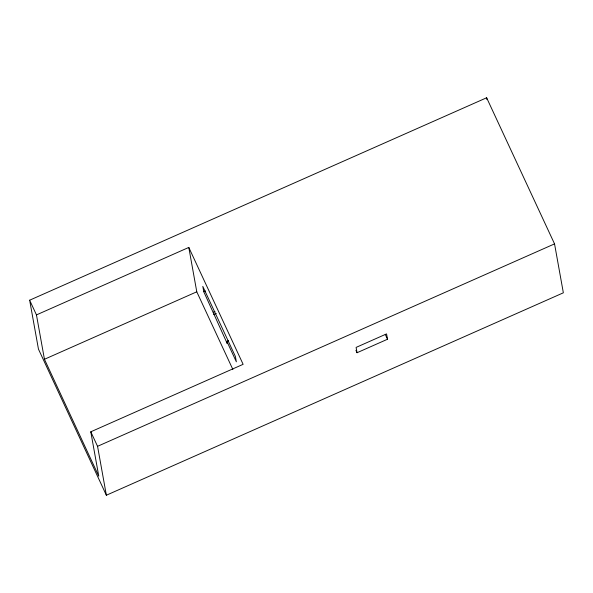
<?xml version="1.0" encoding="UTF-8"?>
<svg xmlns="http://www.w3.org/2000/svg" width="593" height="593" viewBox="0 0 593 593"><rect width="100%" height="100%" fill="white"/><g stroke="black" fill="none" stroke-linecap="round" stroke-linejoin="round"><path stroke-width="0.89" d="M29.65 300.199L486.631 97.771L554.544 243.886L563.35 292.809L106.362 495.229L38.456 349.114L29.65 300.199L36.462 314.905L44.445 359.276L98.772 476.172L90.788 431.8L243.123 364.324L188.796 247.429L36.462 314.905M44.445 359.276L196.78 291.8L188.796 247.429M228.55 340.634L226.852 341.383L227.252 343.606L203.77 291.719L205.46 290.97M213.272 312.163L214.962 311.414M106.362 495.229L97.563 446.314L554.544 243.886M357.053 352.731L387.518 339.24L386.562 333.903L356.096 347.402L357.053 352.731L355.919 350.3M213.673 314.379L216.282 313.467M226.852 341.383L236.355 361.812L235.391 356.475L202.806 286.382L203.77 291.719M90.788 431.8L97.563 446.314M385.257 334.37L387.518 339.24M196.78 291.8L232.864 369.454M486.631 97.771L486.957 99.58"/></g></svg>
